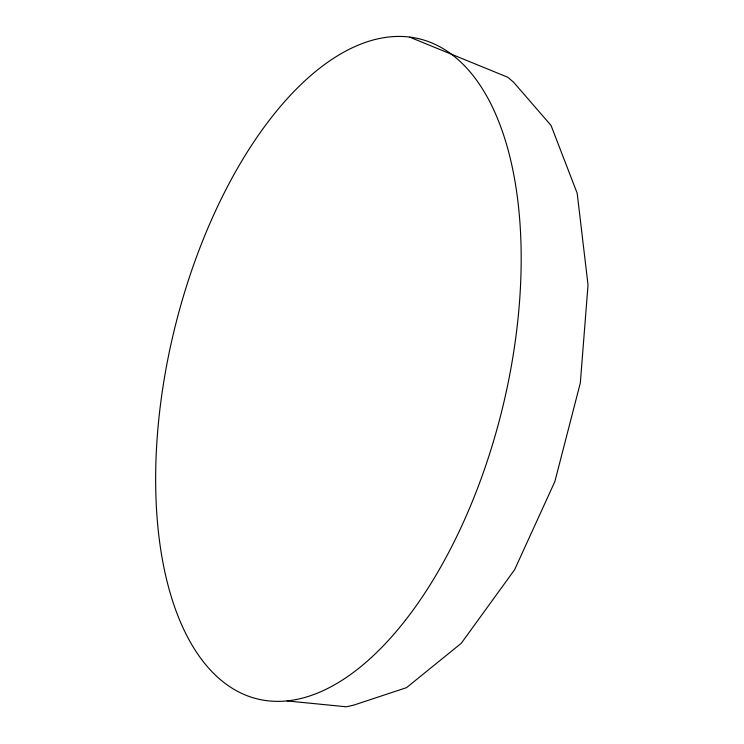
<?xml version="1.0" encoding="UTF-8"?>
<svg xmlns="http://www.w3.org/2000/svg" width="744" height="744" viewBox="0 0 744 744"><rect width="100%" height="100%" fill="white"/><g stroke="black" fill="none" stroke-linecap="round" stroke-linejoin="round"><path stroke-width="1.12" d="M287.072 700.932L346.332 706.8L353.698 705.126L406.522 687.651L461.252 643.3L514.606 569.727L554.866 481.554L580.329 382.918L588.011 285.166L587.602 281.334L577.177 193.245L551.062 125.485L513.537 82.165L507.808 77.274L409.805 37.2M405.35 620.338A339.822 168.674 -76.2 0 0 452.343 54.898A339.822 168.674 -76.2 0 0 157.644 431.715A339.822 168.674 -76.2 0 0 405.35 620.338"/></g></svg>
